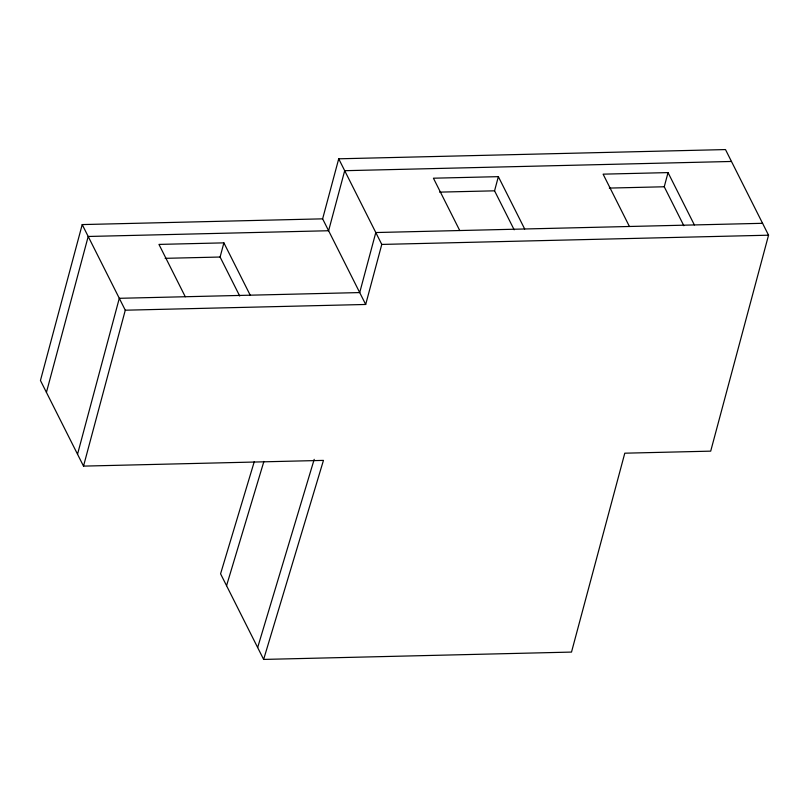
<?xml version="1.0" encoding="UTF-8"?>
<svg xmlns="http://www.w3.org/2000/svg" width="809" height="809" viewBox="0 0 809 809"><rect width="100%" height="100%" fill="white"/><g stroke="black" fill="none" stroke-linecap="round" stroke-linejoin="round"><path stroke-width="1.21" d="M82.215 224.578L40.45 380.493L83.509 466.115L323.458 460.392L263.633 659.426L571.508 652.084L624.791 453.192L710.696 451.149L768.55 235.197L725.491 149.574L338.718 158.807L322.629 218.845L365.688 304.467L125.284 310.201L82.215 224.578L322.629 218.845M46.426 392.385L88.201 236.471L328.606 230.737L344.695 170.699L731.467 161.466M77.533 454.223L119.297 298.309L359.712 292.575L375.801 232.537L762.574 223.304M83.509 466.115L125.284 310.201M239.697 295.993L220.099 257.029L223.891 242.862L158.958 244.409L185.271 296.741M365.688 304.467L381.777 244.429L338.718 158.807M514.16 229.786L494.562 190.823L498.354 176.655L433.422 178.202L459.734 230.525M683.848 225.731L664.25 186.768L668.042 172.6L603.109 174.157L629.422 226.48M254.289 461.626L220.574 573.803L263.633 659.426M226.55 585.696L263.896 461.454M257.656 647.534L314.205 459.35M439.611 192.127L494.562 190.823M609.308 188.082L664.25 186.768M381.777 244.429L768.55 235.197M165.147 258.334L220.099 257.029M668.042 172.6L694.365 224.932M498.354 176.655L524.677 228.977M223.891 242.862L250.214 295.184"/></g></svg>
